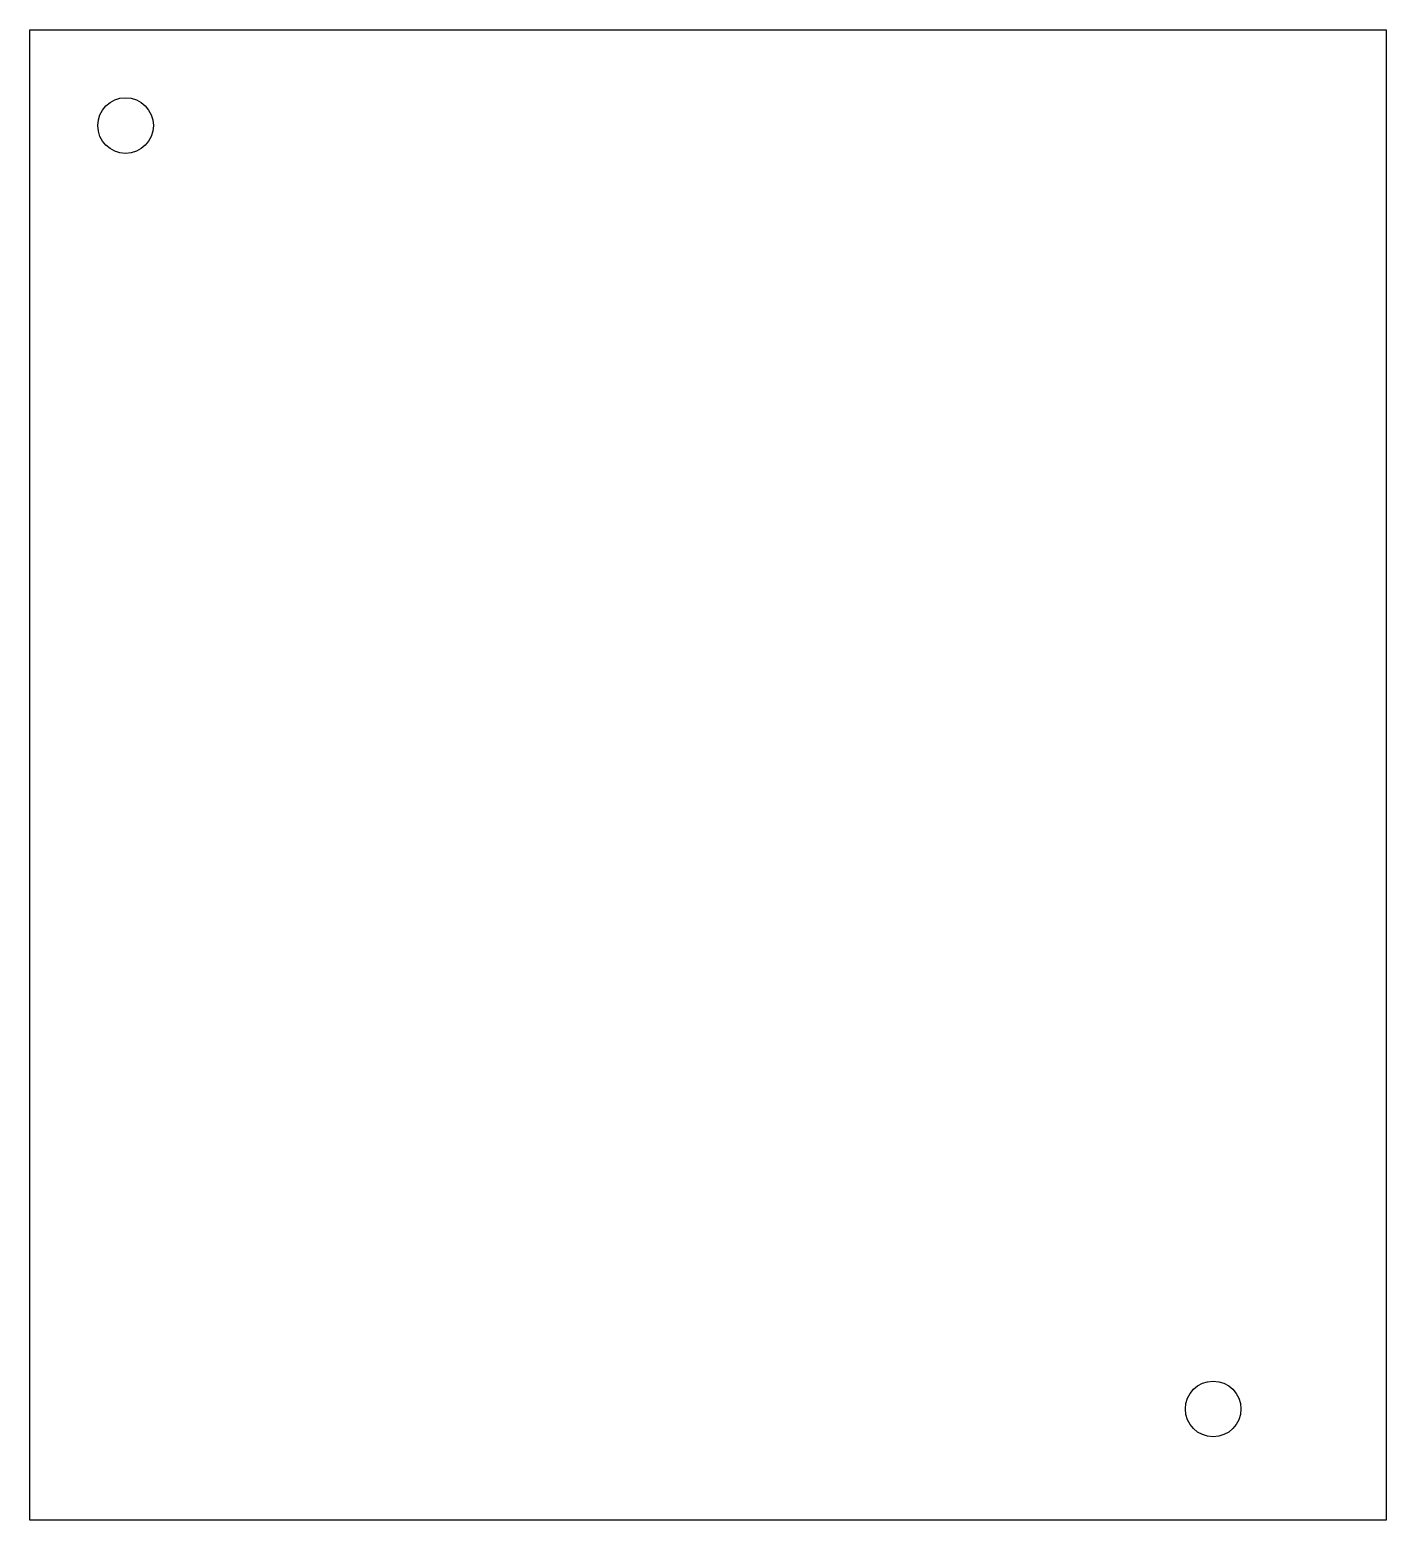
# Model space of a CAD drawing. Header units: millimetres. Extents: x 0 to 110, y 0 to 121.
import ezdxf

# ---------------------------------------------------------------- set-up
doc = ezdxf.new("R2010")
doc.units = ezdxf.units.MM

msp = doc.modelspace()

# ---------------------------------------------------------------- linework, layer by layer
for p, q in [((0, 0), (0, 120.58)), ((0, 120.58), (109.75, 120.58)), ((109.75, 120.58), (109.75, 0)), ((109.75, 0), (0, 0))]:
    msp.add_line(p, q)
for centre in [(7.75, 112.83), (95.75, 9)]:
    msp.add_circle(centre, 2.25)

doc.saveas('drawing.dxf')
